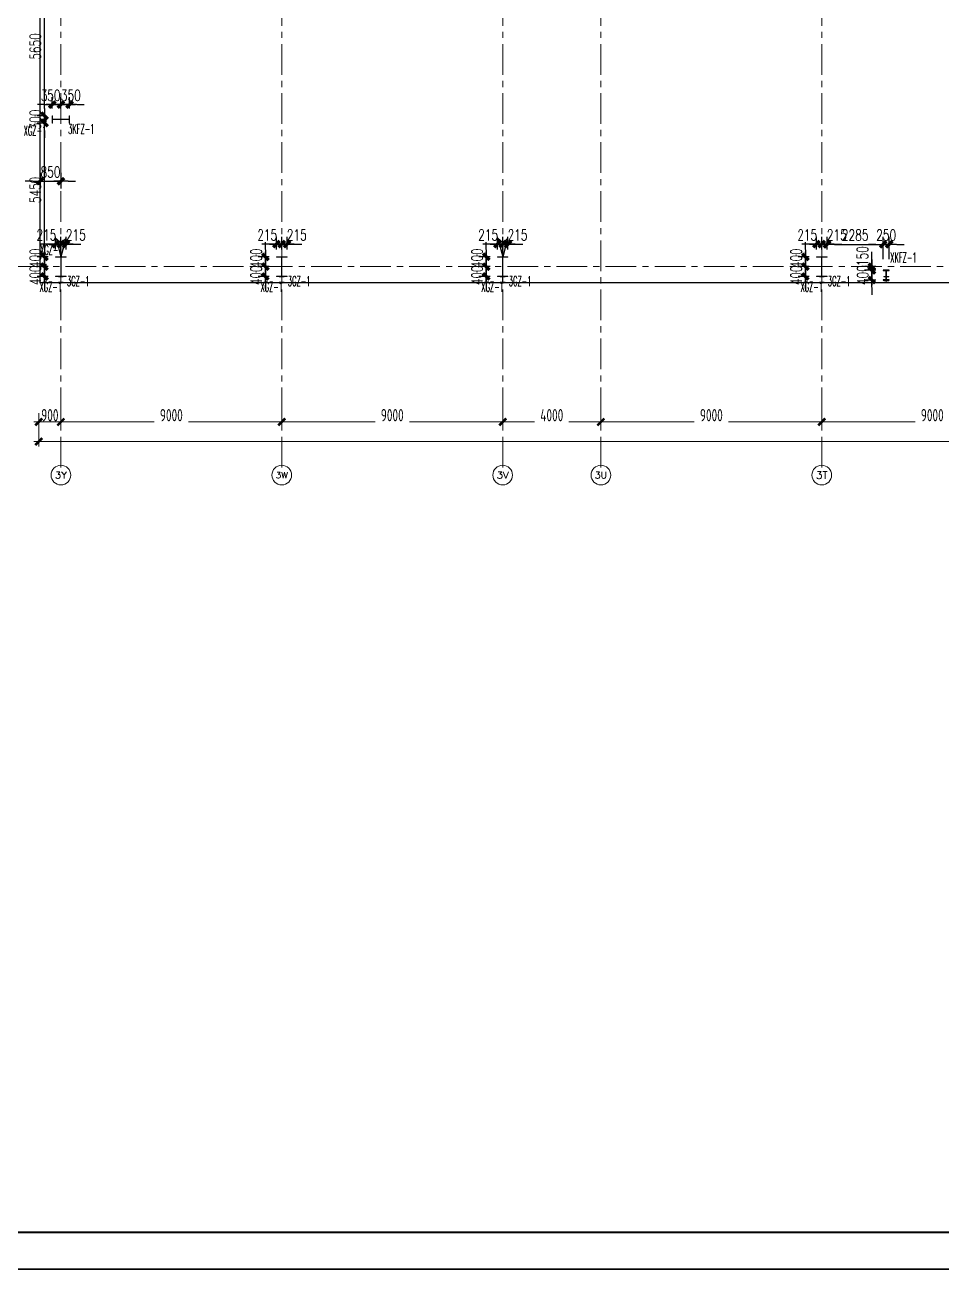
# Model space of a CAD drawing. Extents: x -1201378 to 2367219, y -619313 to 244905.
# Drawn here: x 30776 to 68143, y -296140 to -245397 of the extents above; entities that cross this region are included whole.
import ezdxf
from ezdxf.enums import TextEntityAlignment as Align

# ---------------------------------------------------------------- set-up
doc = ezdxf.new("R2010")
doc.units = 0
doc.header["$LTSCALE"] = 1000
doc.linetypes.add('CENTER', pattern=[2, 1.25, -0.25, 0.25, -0.25])
doc.linetypes.add('HIDDEN', pattern=[0.375, 0.25, -0.125])
doc.layers.get('0').update_dxf_attribs({"linetype": 'CONTINUOUS'})
doc.layers.get('Defpoints').update_dxf_attribs({"linetype": 'CONTINUOUS'})
for name, color, linetype in [('0-cxFrame', 155, 'CONTINUOUS'), ('A-AXIS-DP', 126, 'CONTINUOUS'), ('A-WINDOW', 140, 'CONTINUOUS'), ('S-CJGC', 5, 'CONTINUOUS'), ('S-DIMZ', 115, 'CONTINUOUS'), ('S-SGJ', 21, 'CONTINUOUS'), ('S-SHAPE2', 165, 'HIDDEN')]:
    doc.layers.add(name, color=color, linetype=linetype)
for name, color, linetype, lineweight in [('0-cxText', 131, 'CONTINUOUS', 25), ('S-axis', 111, 'CONTINUOUS', 0), ('S-col', 2, 'CONTINUOUS', 0), ('S-dote', 5, 'CENTER', 0)]:
    doc.layers.add(name, color=color, linetype=linetype, lineweight=lineweight)
doc.styles.add('_TCH_AXIS', font='COMPLEX', dxfattribs={"bigfont": 'GBCBIG'})
doc.styles.add('cx_tuming', font='simhei.ttf')
doc.styles.add('cx_tuqian1', font='')
doc.styles.add('SS1', font='tj-romans1.shx', dxfattribs={"width": 0.7, "bigfont": 'tj-hztxt1.shx'})
doc.styles.add('TSSD_Dimension', font='tssdeng.shx', dxfattribs={"width": 0.7, "bigfont": 'hztxt.shx'})
doc.styles.add('黑体', font='simhei.ttf', dxfattribs={"width": 0.8})
doc.styles.get('cx_tuqian1').set_extended_font_data('SimSun')
doc.dimstyles.new('S-150-ARCHI', dxfattribs={"dimscale": 150, "dimtxt": 3, "dimasz": 2, "dimexe": 2, "dimexo": 2, "dimgap": 1, "dimtad": 1, "dimdec": 0, "dimzin": 0, "dimdsep": 46, "dimtxsty": 'SS1', "dimblk1": 'TT', "dimblk2": 'TT', "dimsah": 1, "dimcen": 1, "dimclrd": 256, "dimclre": 256, "dimclrt": 256, "dimadec": 0, "dimazin": 0, "dimtfac": 1, "dimtdec": 0, "dimtix": 1, "dimtmove": 2, "dimatfit": 0, "dimldrblk": 'TT', "dimfxl": 2, "dimtolj": 1, "dimtzin": 0, "dimarcsym": 0})
doc.dimstyles.new('TSSD_200_200', dxfattribs={"dimtxt": 500, "dimasz": 200, "dimexe": 200, "dimexo": 500, "dimgap": 200, "dimtad": 1, "dimdec": 0, "dimzin": 0, "dimdsep": 46, "dimtxsty": 'TSSD_Dimension', "dimblk": 'ARCHTICK', "dimcen": 0, "dimdle": 200, "dimclrt": 7, "dimadec": 0, "dimazin": 0, "dimtfac": 1, "dimtdec": 0, "dimtix": 1, "dimtmove": 2, "dimatfit": 3, "dimfxl": 1, "dimtolj": 1, "dimtzin": 0, "dimarcsym": 0})

# ---------------------------------------------------------------- blocks, each defined once
blk = doc.blocks.new('w42343243')
at = {"layer": 'S-col'}
blk.add_lwpolyline([(-165069, 621020), (-164639, 621020), (-164639, 621002), (-164848, 621002), (-164848, 620238), (-164639, 620238), (-164639, 620220), (-165069, 620220), (-165069, 620238), (-164860, 620238), (-164860, 621002), (-165069, 621002)], close=True, dxfattribs=at)
blk = doc.blocks.new('42343')
at = {"layer": 'A-WINDOW'}
for p in [(-148000, -71700), (-139000, -71700), (-130000, -71700), (-117000, -71700)]:
    blk.add_blockref('w42343243', p, dxfattribs=at)
blk = doc.blocks.new('_ArchTick')
at = {"color": 0, "linetype": 'ByBlock', "const_width": 0.5}
blk.add_lwpolyline([(-0.71, -0.71), (0.71, 0.71)], dxfattribs=at)
blk = doc.blocks.new('*D486')
at = {"layer": 'Defpoints', "color": 0, "transparency": 16777216}
for p in [(-268658, -360718), (-267758, -360718), (-267758, -361576)]:
    blk.add_point(p, dxfattribs=at)
at = {"layer": 'S-axis', "color": 0, "lineweight": -2, "transparency": 16777216}
for p, q in [((-268658, -361218), (-268658, -361776)), ((-267758, -361218), (-267758, -361776)), ((-268858, -361576), (-267558, -361576))]:
    blk.add_line(p, q, dxfattribs=at)
at = {"layer": 'S-axis', "color": 0, "lineweight": -2, "transparency": 16777216, "xscale": 200, "yscale": 200, "zscale": 200, "rotation": 180}
blk.add_blockref('_ArchTick', (-268658, -361576), dxfattribs=at)
at = {"layer": 'S-axis', "color": 0, "lineweight": -2, "transparency": 16777216, "xscale": 200, "yscale": 200, "zscale": 200}
blk.add_blockref('_ArchTick', (-267758, -361576), dxfattribs=at)
at = {"layer": 'S-axis', "color": 7, "transparency": 16777216, "insert": (-268208, -361301), "char_height": 500, "attachment_point": 5, "style": 'TSSD_Dimension'}
blk.add_mtext('\\A1;900', dxfattribs=at)
blk = doc.blocks.new('*D487')
at = {"layer": 'Defpoints', "color": 0, "transparency": 16777216}
for p in [(-267758, -360718), (-258758, -360718), (-258758, -361576)]:
    blk.add_point(p, dxfattribs=at)
at = {"layer": 'S-axis', "color": 0, "lineweight": -2, "transparency": 16777216}
for p, q in [((-267758, -361218), (-267758, -361776)), ((-258758, -361218), (-258758, -361776)), ((-267958, -361576), (-263957, -361576)), ((-258558, -361576), (-262560, -361576))]:
    blk.add_line(p, q, dxfattribs=at)
at = {"layer": 'S-axis', "color": 0, "lineweight": -2, "transparency": 16777216, "xscale": 200, "yscale": 200, "zscale": 200, "rotation": 180}
blk.add_blockref('_ArchTick', (-267758, -361576), dxfattribs=at)
at = {"layer": 'S-axis', "color": 0, "lineweight": -2, "transparency": 16777216, "xscale": 200, "yscale": 200, "zscale": 200}
blk.add_blockref('_ArchTick', (-258758, -361576), dxfattribs=at)
at = {"layer": 'S-axis', "color": 7, "transparency": 16777216, "insert": (-263258, -361301), "char_height": 500, "attachment_point": 5, "style": 'TSSD_Dimension'}
blk.add_mtext('\\A1;9000', dxfattribs=at)
blk = doc.blocks.new('*D488')
at = {"layer": 'Defpoints', "color": 0, "transparency": 16777216}
for p in [(-258758, -360718), (-249758, -360718), (-249758, -361576)]:
    blk.add_point(p, dxfattribs=at)
at = {"layer": 'S-axis', "color": 0, "lineweight": -2, "transparency": 16777216}
for p, q in [((-258758, -361218), (-258758, -361776)), ((-249758, -361218), (-249758, -361776)), ((-258958, -361576), (-254957, -361576)), ((-249558, -361576), (-253560, -361576))]:
    blk.add_line(p, q, dxfattribs=at)
at = {"layer": 'S-axis', "color": 0, "lineweight": -2, "transparency": 16777216, "xscale": 200, "yscale": 200, "zscale": 200, "rotation": 180}
blk.add_blockref('_ArchTick', (-258758, -361576), dxfattribs=at)
at = {"layer": 'S-axis', "color": 0, "lineweight": -2, "transparency": 16777216, "xscale": 200, "yscale": 200, "zscale": 200}
blk.add_blockref('_ArchTick', (-249758, -361576), dxfattribs=at)
at = {"layer": 'S-axis', "color": 7, "transparency": 16777216, "insert": (-254258, -361301), "char_height": 500, "attachment_point": 5, "style": 'TSSD_Dimension'}
blk.add_mtext('\\A1;9000', dxfattribs=at)
blk = doc.blocks.new('*D489')
at = {"layer": 'Defpoints', "color": 0, "transparency": 16777216}
for p in [(-249758, -360718), (-245758, -360718), (-245758, -361576)]:
    blk.add_point(p, dxfattribs=at)
at = {"layer": 'S-axis', "color": 0, "lineweight": -2, "transparency": 16777216}
for p, q in [((-249758, -361218), (-249758, -361776)), ((-245758, -361218), (-245758, -361776)), ((-249958, -361576), (-248457, -361576)), ((-245558, -361576), (-247060, -361576))]:
    blk.add_line(p, q, dxfattribs=at)
at = {"layer": 'S-axis', "color": 0, "lineweight": -2, "transparency": 16777216, "xscale": 200, "yscale": 200, "zscale": 200, "rotation": 180}
blk.add_blockref('_ArchTick', (-249758, -361576), dxfattribs=at)
at = {"layer": 'S-axis', "color": 0, "lineweight": -2, "transparency": 16777216, "xscale": 200, "yscale": 200, "zscale": 200}
blk.add_blockref('_ArchTick', (-245758, -361576), dxfattribs=at)
at = {"layer": 'S-axis', "color": 7, "transparency": 16777216, "insert": (-247758, -361301), "char_height": 500, "attachment_point": 5, "style": 'TSSD_Dimension'}
blk.add_mtext('\\A1;4000', dxfattribs=at)
blk = doc.blocks.new('*D490')
at = {"layer": 'Defpoints', "color": 0, "transparency": 16777216}
for p in [(-245758, -360718), (-236758, -360718), (-236758, -361576)]:
    blk.add_point(p, dxfattribs=at)
at = {"layer": 'S-axis', "color": 0, "lineweight": -2, "transparency": 16777216}
for p, q in [((-245758, -361218), (-245758, -361776)), ((-236758, -361218), (-236758, -361776)), ((-245958, -361576), (-241957, -361576)), ((-236558, -361576), (-240560, -361576))]:
    blk.add_line(p, q, dxfattribs=at)
at = {"layer": 'S-axis', "color": 0, "lineweight": -2, "transparency": 16777216, "xscale": 200, "yscale": 200, "zscale": 200, "rotation": 180}
blk.add_blockref('_ArchTick', (-245758, -361576), dxfattribs=at)
at = {"layer": 'S-axis', "color": 0, "lineweight": -2, "transparency": 16777216, "xscale": 200, "yscale": 200, "zscale": 200}
blk.add_blockref('_ArchTick', (-236758, -361576), dxfattribs=at)
at = {"layer": 'S-axis', "color": 7, "transparency": 16777216, "insert": (-241258, -361301), "char_height": 500, "attachment_point": 5, "style": 'TSSD_Dimension'}
blk.add_mtext('\\A1;9000', dxfattribs=at)
blk = doc.blocks.new('*D491')
at = {"layer": 'Defpoints', "color": 0, "transparency": 16777216}
for p in [(-236758, -360718), (-227758, -360718), (-227758, -361576)]:
    blk.add_point(p, dxfattribs=at)
at = {"layer": 'S-axis', "color": 0, "lineweight": -2, "transparency": 16777216}
for p, q in [((-236758, -361218), (-236758, -361776)), ((-227758, -361218), (-227758, -361776)), ((-236958, -361576), (-232957, -361576)), ((-227558, -361576), (-231560, -361576))]:
    blk.add_line(p, q, dxfattribs=at)
at = {"layer": 'S-axis', "color": 0, "lineweight": -2, "transparency": 16777216, "xscale": 200, "yscale": 200, "zscale": 200, "rotation": 180}
blk.add_blockref('_ArchTick', (-236758, -361576), dxfattribs=at)
at = {"layer": 'S-axis', "color": 0, "lineweight": -2, "transparency": 16777216, "xscale": 200, "yscale": 200, "zscale": 200}
blk.add_blockref('_ArchTick', (-227758, -361576), dxfattribs=at)
at = {"layer": 'S-axis', "color": 7, "transparency": 16777216, "insert": (-232258, -361301), "char_height": 500, "attachment_point": 5, "style": 'TSSD_Dimension'}
blk.add_mtext('\\A1;9000', dxfattribs=at)
blk = doc.blocks.new('*D458')
at = {"layer": 'Defpoints', "color": 0, "transparency": 16777216}
for p in [(-268658, -360818), (-82958, -360818), (-82958, -362376)]:
    blk.add_point(p, dxfattribs=at)
at = {"layer": 'S-axis', "color": 0, "lineweight": -2, "transparency": 16777216}
for p, q in [((-268658, -361318), (-268658, -362576)), ((-82958, -361318), (-82958, -362576)), ((-268858, -362376), (-176749, -362376)), ((-82758, -362376), (-174868, -362376))]:
    blk.add_line(p, q, dxfattribs=at)
at = {"layer": 'S-axis', "color": 0, "lineweight": -2, "transparency": 16777216, "xscale": 200, "yscale": 200, "zscale": 200, "rotation": 180}
blk.add_blockref('_ArchTick', (-268658, -362376), dxfattribs=at)
at = {"layer": 'S-axis', "color": 0, "lineweight": -2, "transparency": 16777216, "xscale": 200, "yscale": 200, "zscale": 200}
blk.add_blockref('_ArchTick', (-82958, -362376), dxfattribs=at)
at = {"layer": 'S-axis', "color": 7, "transparency": 16777216, "insert": (-175808, -362101), "char_height": 500, "attachment_point": 5, "style": 'TSSD_Dimension'}
blk.add_mtext('\\A1;185700', dxfattribs=at)
blk = doc.blocks.new('TK22.A0 L(Dragon)')
at = {"layer": '0-cxFrame', "color": 7, "const_width": 0.5}
blk.add_lwpolyline([(0, 0), (-1486, 0), (-1486, 841), (0, 841)], close=True, dxfattribs=at)
at = {"layer": '0-cxFrame', "const_width": 0.5}
blk.add_lwpolyline([(-80, 10), (-1466, 10), (-1466, 831), (-80, 831)], close=True, dxfattribs=at)
at = {"style": '黑体', "flags": 4}
blk.add_attdef('图幅', text='', height=3.3, dxfattribs=at).set_placement((-40, 3), align=Align.RIGHT)
at = {"layer": '0-cxText', "flags": 4}
for tag, height, style, p in [('建设单位', 3.5, 'cx_tuming', (-45, 240)), ('项目名称', 3.5, 'cx_tuming', (-45, 210)), ('子项名称', 3.5, 'cx_tuming', (-45, 180)), ('工程编号', 3.3, 'cx_tuqian1', (-35, 165)), ('图名1', 3.5, 'cx_tuming', (-45, 87)), ('图名2', 3.5, 'cx_tuming', (-45, 79)), ('图名3', 3.5, 'cx_tuming', (-45, 71)), ('出图日期', 3.3, 'cx_tuqian1', (-39, 60)), ('专业', 3.3, 'cx_tuqian1', (-55, 52)), ('图号', 3.3, 'cx_tuqian1', (-55, 44)), ('版次', 3.3, 'cx_tuqian1', (-20, 44))]:
    blk.add_attdef(tag, text='', height=height, dxfattribs=dict(at, style=style)).set_placement(p, align=Align.MIDDLE)
at = {"layer": 'Defpoints', "color": 6, "flags": 4}
for tag, height, style, p in [('tufu', 3.3, '黑体', (-12, 12)), ('dwfname', 4, 'cx_tuqian1', (-80, 3))]:
    blk.add_attdef(tag, text='', height=height, dxfattribs=dict(at, style=style)).set_placement(p, align=Align.RIGHT)
blk = doc.blocks.new('nt66')
at = {"layer": 'S-col'}
blk.add_lwpolyline([(-195790, 766820), (-195490, 766820), (-195490, 766808), (-195636, 766808), (-195636, 766132), (-195490, 766132), (-195490, 766120), (-195790, 766120), (-195790, 766132), (-195644, 766132), (-195644, 766808), (-195790, 766808)], close=True, dxfattribs=at)
blk = doc.blocks.new('TT')
blk.add_line((-0.97, 0), (0.97, 0))
at = {"const_width": 0.45}
blk.add_lwpolyline([(-0.44, -0.44), (0.44, 0.44)], dxfattribs=at)
blk = doc.blocks.new('*D3836')
at = {"layer": 'Defpoints', "color": 0, "transparency": 16777216}
for p in [(32242, -254330), (32242, -254848), (32457, -254848)]:
    blk.add_point(p, dxfattribs=at)
at = {"layer": 'S-DIMZ', "lineweight": -2, "transparency": 16777216}
for p, q in [((32242, -254548), (32242, -254030)), ((32457, -254548), (32457, -254030)), ((31942, -254330), (31642, -254330)), ((32457, -254330), (32242, -254330)), ((32757, -254330), (33057, -254330))]:
    blk.add_line(p, q, dxfattribs=at)
at = {"layer": 'S-DIMZ', "lineweight": -2, "transparency": 16777216, "xscale": 300, "yscale": 300, "zscale": 300}
blk.add_blockref('TT', (32242, -254330), dxfattribs=at)
at = {"layer": 'S-DIMZ', "lineweight": -2, "transparency": 16777216, "xscale": 300, "yscale": 300, "zscale": 300, "rotation": 180}
blk.add_blockref('TT', (32457, -254330), dxfattribs=at)
at = {"layer": 'S-DIMZ', "transparency": 16777216, "insert": (32850, -253955), "char_height": 450, "attachment_point": 5, "style": 'SS1'}
blk.add_mtext('\\A1;215', dxfattribs=at)
blk = doc.blocks.new('*D3837')
at = {"layer": 'Defpoints', "color": 0, "transparency": 16777216}
for p in [(32027, -254330), (32027, -254848), (32242, -254848)]:
    blk.add_point(p, dxfattribs=at)
at = {"layer": 'S-DIMZ', "lineweight": -2, "transparency": 16777216}
for p, q in [((32027, -254548), (32027, -254030)), ((32242, -254548), (32242, -254030)), ((31727, -254330), (31427, -254330)), ((32242, -254330), (32027, -254330)), ((32542, -254330), (32842, -254330))]:
    blk.add_line(p, q, dxfattribs=at)
at = {"layer": 'S-DIMZ', "lineweight": -2, "transparency": 16777216, "xscale": 300, "yscale": 300, "zscale": 300}
blk.add_blockref('TT', (32027, -254330), dxfattribs=at)
at = {"layer": 'S-DIMZ', "lineweight": -2, "transparency": 16777216, "xscale": 300, "yscale": 300, "zscale": 300, "rotation": 180}
blk.add_blockref('TT', (32242, -254330), dxfattribs=at)
at = {"layer": 'S-DIMZ', "transparency": 16777216, "insert": (31651, -253955), "char_height": 450, "attachment_point": 5, "style": 'SS1'}
blk.add_mtext('\\A1;215', dxfattribs=at)
blk = doc.blocks.new('*D3838')
at = {"layer": 'Defpoints', "color": 0, "transparency": 16777216}
for p in [(32027, -254848), (31573, -255248), (32027, -255248)]:
    blk.add_point(p, dxfattribs=at)
at = {"layer": 'S-DIMZ', "lineweight": -2, "transparency": 16777216}
for p, q in [((31573, -254548), (31573, -254248)), ((31727, -254848), (31273, -254848)), ((31573, -254848), (31573, -255248)), ((31727, -255248), (31273, -255248)), ((31573, -255548), (31573, -255848))]:
    blk.add_line(p, q, dxfattribs=at)
at = {"layer": 'S-DIMZ', "lineweight": -2, "transparency": 16777216, "xscale": 300, "yscale": 300, "zscale": 300}
for p, rotation in [((31573, -254848), 270), ((31573, -255248), 90)]:
    blk.add_blockref('TT', p, dxfattribs=dict(at, rotation=rotation))
at = {"layer": 'S-DIMZ', "transparency": 16777216, "insert": (31198, -254908), "char_height": 450, "attachment_point": 5, "rotation": 90, "style": 'SS1'}
blk.add_mtext('\\A1;400', dxfattribs=at)
blk = doc.blocks.new('*D3839')
at = {"layer": 'Defpoints', "color": 0, "transparency": 16777216}
for p in [(31573, -255648), (32027, -255248), (32027, -255648)]:
    blk.add_point(p, dxfattribs=at)
at = {"layer": 'S-DIMZ', "lineweight": -2, "transparency": 16777216}
for p, q in [((31573, -254948), (31573, -254648)), ((31727, -255248), (31273, -255248)), ((31727, -255648), (31273, -255648)), ((31573, -255248), (31573, -255648)), ((31573, -255948), (31573, -256248))]:
    blk.add_line(p, q, dxfattribs=at)
at = {"layer": 'S-DIMZ', "lineweight": -2, "transparency": 16777216, "xscale": 300, "yscale": 300, "zscale": 300}
for p, rotation in [((31573, -255248), 270), ((31573, -255648), 90)]:
    blk.add_blockref('TT', p, dxfattribs=dict(at, rotation=rotation))
at = {"layer": 'S-DIMZ', "transparency": 16777216, "insert": (31198, -255602), "char_height": 450, "attachment_point": 5, "rotation": 90, "style": 'SS1'}
blk.add_mtext('\\A1;400', dxfattribs=at)
blk = doc.blocks.new('*D3840')
at = {"layer": 'Defpoints', "color": 0, "transparency": 16777216}
for p in [(41242, -254330), (41242, -254848), (41457, -254848)]:
    blk.add_point(p, dxfattribs=at)
at = {"layer": 'S-DIMZ', "lineweight": -2, "transparency": 16777216}
for p, q in [((41242, -254548), (41242, -254030)), ((41457, -254548), (41457, -254030)), ((40942, -254330), (40642, -254330)), ((41457, -254330), (41242, -254330)), ((41757, -254330), (42057, -254330))]:
    blk.add_line(p, q, dxfattribs=at)
at = {"layer": 'S-DIMZ', "lineweight": -2, "transparency": 16777216, "xscale": 300, "yscale": 300, "zscale": 300}
blk.add_blockref('TT', (41242, -254330), dxfattribs=at)
at = {"layer": 'S-DIMZ', "lineweight": -2, "transparency": 16777216, "xscale": 300, "yscale": 300, "zscale": 300, "rotation": 180}
blk.add_blockref('TT', (41457, -254330), dxfattribs=at)
at = {"layer": 'S-DIMZ', "transparency": 16777216, "insert": (41850, -253955), "char_height": 450, "attachment_point": 5, "style": 'SS1'}
blk.add_mtext('\\A1;215', dxfattribs=at)
blk = doc.blocks.new('*D3841')
at = {"layer": 'Defpoints', "color": 0, "transparency": 16777216}
for p in [(41027, -254330), (41027, -254848), (41242, -254848)]:
    blk.add_point(p, dxfattribs=at)
at = {"layer": 'S-DIMZ', "lineweight": -2, "transparency": 16777216}
for p, q in [((41027, -254548), (41027, -254030)), ((41242, -254548), (41242, -254030)), ((40727, -254330), (40427, -254330)), ((41242, -254330), (41027, -254330)), ((41542, -254330), (41842, -254330))]:
    blk.add_line(p, q, dxfattribs=at)
at = {"layer": 'S-DIMZ', "lineweight": -2, "transparency": 16777216, "xscale": 300, "yscale": 300, "zscale": 300}
blk.add_blockref('TT', (41027, -254330), dxfattribs=at)
at = {"layer": 'S-DIMZ', "lineweight": -2, "transparency": 16777216, "xscale": 300, "yscale": 300, "zscale": 300, "rotation": 180}
blk.add_blockref('TT', (41242, -254330), dxfattribs=at)
at = {"layer": 'S-DIMZ', "transparency": 16777216, "insert": (40651, -253955), "char_height": 450, "attachment_point": 5, "style": 'SS1'}
blk.add_mtext('\\A1;215', dxfattribs=at)
blk = doc.blocks.new('*D3842')
at = {"layer": 'Defpoints', "color": 0, "transparency": 16777216}
for p in [(41027, -254848), (40573, -255248), (41027, -255248)]:
    blk.add_point(p, dxfattribs=at)
at = {"layer": 'S-DIMZ', "lineweight": -2, "transparency": 16777216}
for p, q in [((40573, -254548), (40573, -254248)), ((40727, -254848), (40273, -254848)), ((40573, -254848), (40573, -255248)), ((40727, -255248), (40273, -255248)), ((40573, -255548), (40573, -255848))]:
    blk.add_line(p, q, dxfattribs=at)
at = {"layer": 'S-DIMZ', "lineweight": -2, "transparency": 16777216, "xscale": 300, "yscale": 300, "zscale": 300}
for p, rotation in [((40573, -254848), 270), ((40573, -255248), 90)]:
    blk.add_blockref('TT', p, dxfattribs=dict(at, rotation=rotation))
at = {"layer": 'S-DIMZ', "transparency": 16777216, "insert": (40198, -254908), "char_height": 450, "attachment_point": 5, "rotation": 90, "style": 'SS1'}
blk.add_mtext('\\A1;400', dxfattribs=at)
blk = doc.blocks.new('*D3843')
at = {"layer": 'Defpoints', "color": 0, "transparency": 16777216}
for p in [(40573, -255648), (41027, -255248), (41027, -255648)]:
    blk.add_point(p, dxfattribs=at)
at = {"layer": 'S-DIMZ', "lineweight": -2, "transparency": 16777216}
for p, q in [((40573, -254948), (40573, -254648)), ((40727, -255248), (40273, -255248)), ((40727, -255648), (40273, -255648)), ((40573, -255248), (40573, -255648)), ((40573, -255948), (40573, -256248))]:
    blk.add_line(p, q, dxfattribs=at)
at = {"layer": 'S-DIMZ', "lineweight": -2, "transparency": 16777216, "xscale": 300, "yscale": 300, "zscale": 300}
for p, rotation in [((40573, -255248), 270), ((40573, -255648), 90)]:
    blk.add_blockref('TT', p, dxfattribs=dict(at, rotation=rotation))
at = {"layer": 'S-DIMZ', "transparency": 16777216, "insert": (40198, -255602), "char_height": 450, "attachment_point": 5, "rotation": 90, "style": 'SS1'}
blk.add_mtext('\\A1;400', dxfattribs=at)
blk = doc.blocks.new('*D3844')
at = {"layer": 'Defpoints', "color": 0, "transparency": 16777216}
for p in [(50242, -254330), (50242, -254848), (50457, -254848)]:
    blk.add_point(p, dxfattribs=at)
at = {"layer": 'S-DIMZ', "lineweight": -2, "transparency": 16777216}
for p, q in [((50242, -254548), (50242, -254030)), ((50457, -254548), (50457, -254030)), ((49942, -254330), (49642, -254330)), ((50457, -254330), (50242, -254330)), ((50757, -254330), (51057, -254330))]:
    blk.add_line(p, q, dxfattribs=at)
at = {"layer": 'S-DIMZ', "lineweight": -2, "transparency": 16777216, "xscale": 300, "yscale": 300, "zscale": 300}
blk.add_blockref('TT', (50242, -254330), dxfattribs=at)
at = {"layer": 'S-DIMZ', "lineweight": -2, "transparency": 16777216, "xscale": 300, "yscale": 300, "zscale": 300, "rotation": 180}
blk.add_blockref('TT', (50457, -254330), dxfattribs=at)
at = {"layer": 'S-DIMZ', "transparency": 16777216, "insert": (50850, -253955), "char_height": 450, "attachment_point": 5, "style": 'SS1'}
blk.add_mtext('\\A1;215', dxfattribs=at)
blk = doc.blocks.new('*D3845')
at = {"layer": 'Defpoints', "color": 0, "transparency": 16777216}
for p in [(50027, -254330), (50027, -254848), (50242, -254848)]:
    blk.add_point(p, dxfattribs=at)
at = {"layer": 'S-DIMZ', "lineweight": -2, "transparency": 16777216}
for p, q in [((50027, -254548), (50027, -254030)), ((50242, -254548), (50242, -254030)), ((49727, -254330), (49427, -254330)), ((50242, -254330), (50027, -254330)), ((50542, -254330), (50842, -254330))]:
    blk.add_line(p, q, dxfattribs=at)
at = {"layer": 'S-DIMZ', "lineweight": -2, "transparency": 16777216, "xscale": 300, "yscale": 300, "zscale": 300}
blk.add_blockref('TT', (50027, -254330), dxfattribs=at)
at = {"layer": 'S-DIMZ', "lineweight": -2, "transparency": 16777216, "xscale": 300, "yscale": 300, "zscale": 300, "rotation": 180}
blk.add_blockref('TT', (50242, -254330), dxfattribs=at)
at = {"layer": 'S-DIMZ', "transparency": 16777216, "insert": (49651, -253955), "char_height": 450, "attachment_point": 5, "style": 'SS1'}
blk.add_mtext('\\A1;215', dxfattribs=at)
blk = doc.blocks.new('*D3846')
at = {"layer": 'Defpoints', "color": 0, "transparency": 16777216}
for p in [(50027, -254848), (49573, -255248), (50027, -255248)]:
    blk.add_point(p, dxfattribs=at)
at = {"layer": 'S-DIMZ', "lineweight": -2, "transparency": 16777216}
for p, q in [((49573, -254548), (49573, -254248)), ((49727, -254848), (49273, -254848)), ((49573, -254848), (49573, -255248)), ((49727, -255248), (49273, -255248)), ((49573, -255548), (49573, -255848))]:
    blk.add_line(p, q, dxfattribs=at)
at = {"layer": 'S-DIMZ', "lineweight": -2, "transparency": 16777216, "xscale": 300, "yscale": 300, "zscale": 300}
for p, rotation in [((49573, -254848), 270), ((49573, -255248), 90)]:
    blk.add_blockref('TT', p, dxfattribs=dict(at, rotation=rotation))
at = {"layer": 'S-DIMZ', "transparency": 16777216, "insert": (49198, -254908), "char_height": 450, "attachment_point": 5, "rotation": 90, "style": 'SS1'}
blk.add_mtext('\\A1;400', dxfattribs=at)
blk = doc.blocks.new('*D3847')
at = {"layer": 'Defpoints', "color": 0, "transparency": 16777216}
for p in [(49573, -255648), (50027, -255248), (50027, -255648)]:
    blk.add_point(p, dxfattribs=at)
at = {"layer": 'S-DIMZ', "lineweight": -2, "transparency": 16777216}
for p, q in [((49573, -254948), (49573, -254648)), ((49727, -255248), (49273, -255248)), ((49727, -255648), (49273, -255648)), ((49573, -255248), (49573, -255648)), ((49573, -255948), (49573, -256248))]:
    blk.add_line(p, q, dxfattribs=at)
at = {"layer": 'S-DIMZ', "lineweight": -2, "transparency": 16777216, "xscale": 300, "yscale": 300, "zscale": 300}
for p, rotation in [((49573, -255248), 270), ((49573, -255648), 90)]:
    blk.add_blockref('TT', p, dxfattribs=dict(at, rotation=rotation))
at = {"layer": 'S-DIMZ', "transparency": 16777216, "insert": (49198, -255602), "char_height": 450, "attachment_point": 5, "rotation": 90, "style": 'SS1'}
blk.add_mtext('\\A1;400', dxfattribs=at)
blk = doc.blocks.new('*D3848')
at = {"layer": 'Defpoints', "color": 0, "transparency": 16777216}
for p in [(63242, -254330), (63242, -254848), (63457, -254848)]:
    blk.add_point(p, dxfattribs=at)
at = {"layer": 'S-DIMZ', "lineweight": -2, "transparency": 16777216}
for p, q in [((63242, -254548), (63242, -254030)), ((63457, -254548), (63457, -254030)), ((62942, -254330), (62642, -254330)), ((63457, -254330), (63242, -254330)), ((63757, -254330), (64057, -254330))]:
    blk.add_line(p, q, dxfattribs=at)
at = {"layer": 'S-DIMZ', "lineweight": -2, "transparency": 16777216, "xscale": 300, "yscale": 300, "zscale": 300}
blk.add_blockref('TT', (63242, -254330), dxfattribs=at)
at = {"layer": 'S-DIMZ', "lineweight": -2, "transparency": 16777216, "xscale": 300, "yscale": 300, "zscale": 300, "rotation": 180}
blk.add_blockref('TT', (63457, -254330), dxfattribs=at)
at = {"layer": 'S-DIMZ', "transparency": 16777216, "insert": (63850, -253955), "char_height": 450, "attachment_point": 5, "style": 'SS1'}
blk.add_mtext('\\A1;215', dxfattribs=at)
blk = doc.blocks.new('*D3849')
at = {"layer": 'Defpoints', "color": 0, "transparency": 16777216}
for p in [(63027, -254330), (63027, -254848), (63242, -254848)]:
    blk.add_point(p, dxfattribs=at)
at = {"layer": 'S-DIMZ', "lineweight": -2, "transparency": 16777216}
for p, q in [((63027, -254548), (63027, -254030)), ((63242, -254548), (63242, -254030)), ((62727, -254330), (62427, -254330)), ((63242, -254330), (63027, -254330)), ((63542, -254330), (63842, -254330))]:
    blk.add_line(p, q, dxfattribs=at)
at = {"layer": 'S-DIMZ', "lineweight": -2, "transparency": 16777216, "xscale": 300, "yscale": 300, "zscale": 300}
blk.add_blockref('TT', (63027, -254330), dxfattribs=at)
at = {"layer": 'S-DIMZ', "lineweight": -2, "transparency": 16777216, "xscale": 300, "yscale": 300, "zscale": 300, "rotation": 180}
blk.add_blockref('TT', (63242, -254330), dxfattribs=at)
at = {"layer": 'S-DIMZ', "transparency": 16777216, "insert": (62651, -253955), "char_height": 450, "attachment_point": 5, "style": 'SS1'}
blk.add_mtext('\\A1;215', dxfattribs=at)
blk = doc.blocks.new('*D3850')
at = {"layer": 'Defpoints', "color": 0, "transparency": 16777216}
for p in [(63027, -254848), (62573, -255248), (63027, -255248)]:
    blk.add_point(p, dxfattribs=at)
at = {"layer": 'S-DIMZ', "lineweight": -2, "transparency": 16777216}
for p, q in [((62573, -254548), (62573, -254248)), ((62727, -254848), (62273, -254848)), ((62573, -254848), (62573, -255248)), ((62727, -255248), (62273, -255248)), ((62573, -255548), (62573, -255848))]:
    blk.add_line(p, q, dxfattribs=at)
at = {"layer": 'S-DIMZ', "lineweight": -2, "transparency": 16777216, "xscale": 300, "yscale": 300, "zscale": 300}
for p, rotation in [((62573, -254848), 270), ((62573, -255248), 90)]:
    blk.add_blockref('TT', p, dxfattribs=dict(at, rotation=rotation))
at = {"layer": 'S-DIMZ', "transparency": 16777216, "insert": (62198, -254908), "char_height": 450, "attachment_point": 5, "rotation": 90, "style": 'SS1'}
blk.add_mtext('\\A1;400', dxfattribs=at)
blk = doc.blocks.new('*D3851')
at = {"layer": 'Defpoints', "color": 0, "transparency": 16777216}
for p in [(62573, -255648), (63027, -255248), (63027, -255648)]:
    blk.add_point(p, dxfattribs=at)
at = {"layer": 'S-DIMZ', "lineweight": -2, "transparency": 16777216}
for p, q in [((62573, -254948), (62573, -254648)), ((62727, -255248), (62273, -255248)), ((62727, -255648), (62273, -255648)), ((62573, -255248), (62573, -255648)), ((62573, -255948), (62573, -256248))]:
    blk.add_line(p, q, dxfattribs=at)
at = {"layer": 'S-DIMZ', "lineweight": -2, "transparency": 16777216, "xscale": 300, "yscale": 300, "zscale": 300}
for p, rotation in [((62573, -255248), 270), ((62573, -255648), 90)]:
    blk.add_blockref('TT', p, dxfattribs=dict(at, rotation=rotation))
at = {"layer": 'S-DIMZ', "transparency": 16777216, "insert": (62198, -255602), "char_height": 450, "attachment_point": 5, "rotation": 90, "style": 'SS1'}
blk.add_mtext('\\A1;400', dxfattribs=at)
blk = doc.blocks.new('*D4289')
at = {"layer": 'Defpoints', "color": 0, "transparency": 16777216}
for p in [(31892, -249098), (32242, -248645), (32242, -249098)]:
    blk.add_point(p, dxfattribs=at)
at = {"layer": 'S-DIMZ', "lineweight": -2, "transparency": 16777216}
for p, q in [((31892, -248798), (31892, -248345)), ((32242, -248798), (32242, -248345)), ((31592, -248645), (31292, -248645)), ((31892, -248645), (32242, -248645)), ((32542, -248645), (32842, -248645))]:
    blk.add_line(p, q, dxfattribs=at)
at = {"layer": 'S-DIMZ', "lineweight": -2, "transparency": 16777216, "xscale": 300, "yscale": 300, "zscale": 300}
blk.add_blockref('TT', (31892, -248645), dxfattribs=at)
at = {"layer": 'S-DIMZ', "lineweight": -2, "transparency": 16777216, "xscale": 300, "yscale": 300, "zscale": 300, "rotation": 180}
blk.add_blockref('TT', (32242, -248645), dxfattribs=at)
at = {"layer": 'S-DIMZ', "transparency": 16777216, "insert": (31825, -248270), "char_height": 450, "attachment_point": 5, "style": 'SS1'}
blk.add_mtext('\\A1;350', dxfattribs=at)
blk = doc.blocks.new('*D4290')
at = {"layer": 'Defpoints', "color": 0, "transparency": 16777216}
for p in [(32242, -249098), (32592, -248645), (32592, -249098)]:
    blk.add_point(p, dxfattribs=at)
at = {"layer": 'S-DIMZ', "lineweight": -2, "transparency": 16777216}
for p, q in [((32242, -248798), (32242, -248345)), ((32592, -248798), (32592, -248345)), ((31942, -248645), (31642, -248645)), ((32242, -248645), (32592, -248645)), ((32892, -248645), (33192, -248645))]:
    blk.add_line(p, q, dxfattribs=at)
at = {"layer": 'S-DIMZ', "lineweight": -2, "transparency": 16777216, "xscale": 300, "yscale": 300, "zscale": 300}
blk.add_blockref('TT', (32242, -248645), dxfattribs=at)
at = {"layer": 'S-DIMZ', "lineweight": -2, "transparency": 16777216, "xscale": 300, "yscale": 300, "zscale": 300, "rotation": 180}
blk.add_blockref('TT', (32592, -248645), dxfattribs=at)
at = {"layer": 'S-DIMZ', "transparency": 16777216, "insert": (32643, -248270), "char_height": 450, "attachment_point": 5, "style": 'SS1'}
blk.add_mtext('\\A1;350', dxfattribs=at)
blk = doc.blocks.new('*D4291')
at = {"layer": 'Defpoints', "color": 0, "transparency": 16777216}
for p in [(31573, -249398), (31892, -249398), (32027, -254848)]:
    blk.add_point(p, dxfattribs=at)
at = {"layer": 'S-DIMZ', "lineweight": -2, "transparency": 16777216}
for p, q in [((31592, -249398), (31273, -249398)), ((31573, -254548), (31573, -249698)), ((31727, -254848), (31273, -254848))]:
    blk.add_line(p, q, dxfattribs=at)
at = {"layer": 'S-DIMZ', "lineweight": -2, "transparency": 16777216, "xscale": 300, "yscale": 300, "zscale": 300}
for p, rotation in [((31573, -249398), 90), ((31573, -254848), 270)]:
    blk.add_blockref('TT', p, dxfattribs=dict(at, rotation=rotation))
at = {"layer": 'S-DIMZ', "transparency": 16777216, "insert": (31198, -252123), "char_height": 450, "attachment_point": 5, "rotation": 90, "style": 'SS1'}
blk.add_mtext('\\A1;5450', dxfattribs=at)
blk = doc.blocks.new('*D4292')
at = {"layer": 'Defpoints', "color": 0, "transparency": 16777216}
for p in [(31573, -249098), (31892, -249098), (31892, -249398)]:
    blk.add_point(p, dxfattribs=at)
at = {"layer": 'S-DIMZ', "lineweight": -2, "transparency": 16777216}
for p, q in [((31573, -248798), (31573, -248498)), ((31592, -249098), (31273, -249098)), ((31573, -249398), (31573, -249098)), ((31592, -249398), (31273, -249398)), ((31573, -249698), (31573, -249998))]:
    blk.add_line(p, q, dxfattribs=at)
at = {"layer": 'S-DIMZ', "lineweight": -2, "transparency": 16777216, "xscale": 300, "yscale": 300, "zscale": 300}
for p, rotation in [((31573, -249098), 270), ((31573, -249398), 90)]:
    blk.add_blockref('TT', p, dxfattribs=dict(at, rotation=rotation))
at = {"layer": 'S-DIMZ', "transparency": 16777216, "insert": (31198, -249248), "char_height": 450, "attachment_point": 5, "rotation": 90, "style": 'SS1'}
blk.add_mtext('\\A1;300', dxfattribs=at)
blk = doc.blocks.new('*D4293')
at = {"layer": 'Defpoints', "color": 0, "transparency": 16777216}
for p in [(31573, -243448), (31892, -243448), (31892, -249098)]:
    blk.add_point(p, dxfattribs=at)
at = {"layer": 'S-DIMZ', "lineweight": -2, "transparency": 16777216}
for p, q in [((31592, -243448), (31273, -243448)), ((31573, -248798), (31573, -243748)), ((31592, -249098), (31273, -249098))]:
    blk.add_line(p, q, dxfattribs=at)
at = {"layer": 'S-DIMZ', "lineweight": -2, "transparency": 16777216, "xscale": 300, "yscale": 300, "zscale": 300}
for p, rotation in [((31573, -243448), 90), ((31573, -249098), 270)]:
    blk.add_blockref('TT', p, dxfattribs=dict(at, rotation=rotation))
at = {"layer": 'S-DIMZ', "transparency": 16777216, "insert": (31198, -246273), "char_height": 450, "attachment_point": 5, "rotation": 90, "style": 'SS1'}
blk.add_mtext('\\A1;5650', dxfattribs=at)
blk = doc.blocks.new('*D6489')
at = {"layer": 'Defpoints', "color": 0, "transparency": 16777216}
for p in [(31392, -251129), (32242, -251129), (32242, -251766)]:
    blk.add_point(p, dxfattribs=at)
at = {"layer": 'S-SGJ', "lineweight": -2, "transparency": 16777216}
for p, q in [((31392, -251429), (31392, -252066)), ((32242, -251429), (32242, -252066)), ((31092, -251766), (30792, -251766)), ((31392, -251766), (32242, -251766)), ((32542, -251766), (32842, -251766))]:
    blk.add_line(p, q, dxfattribs=at)
at = {"layer": 'S-SGJ', "lineweight": -2, "transparency": 16777216, "xscale": 300, "yscale": 300, "zscale": 300}
blk.add_blockref('TT', (31392, -251766), dxfattribs=at)
at = {"layer": 'S-SGJ', "lineweight": -2, "transparency": 16777216, "xscale": 300, "yscale": 300, "zscale": 300, "rotation": 180}
blk.add_blockref('TT', (32242, -251766), dxfattribs=at)
at = {"layer": 'S-SGJ', "transparency": 16777216, "insert": (31817, -251391), "char_height": 450, "attachment_point": 5, "style": 'SS1'}
blk.add_mtext('\\A1;850', dxfattribs=at)
blk = doc.blocks.new('S-CJGC')
at = {"layer": 'S-CJGC'}
for p, q in [((-131, -119), (0, 381)), ((131, -119), (0, 381)), ((0, 381), (0, 0)), ((0, 0), (-131, -119)), ((0, 0), (131, -119))]:
    blk.add_line(p, q, dxfattribs=at)
blk.add_solid([(131, -119), (0, 0), (0, 381)], dxfattribs=at)
blk = doc.blocks.new('*D6687')
at = {"layer": 'Defpoints', "color": 0, "transparency": 16777216}
for p in [(65742, -254339), (63457, -254848), (65742, -255248)]:
    blk.add_point(p, dxfattribs=at)
at = {"layer": 'S-DIMZ', "lineweight": -2, "transparency": 16777216}
for p, q in [((63457, -254548), (63457, -254039)), ((65742, -254948), (65742, -254039)), ((63757, -254339), (65442, -254339))]:
    blk.add_line(p, q, dxfattribs=at)
at = {"layer": 'S-DIMZ', "lineweight": -2, "transparency": 16777216, "xscale": 300, "yscale": 300, "zscale": 300, "rotation": 180}
blk.add_blockref('TT', (63457, -254339), dxfattribs=at)
at = {"layer": 'S-DIMZ', "lineweight": -2, "transparency": 16777216, "xscale": 300, "yscale": 300, "zscale": 300}
blk.add_blockref('TT', (65742, -254339), dxfattribs=at)
at = {"layer": 'S-DIMZ', "transparency": 16777216, "insert": (64599, -253964), "char_height": 450, "attachment_point": 5, "style": 'SS1'}
blk.add_mtext('\\A1;2285', dxfattribs=at)
blk = doc.blocks.new('*D6688')
at = {"layer": 'Defpoints', "color": 0, "transparency": 16777216}
for p in [(65992, -254339), (65742, -255248), (65992, -255248)]:
    blk.add_point(p, dxfattribs=at)
at = {"layer": 'S-DIMZ', "lineweight": -2, "transparency": 16777216}
for p, q in [((65742, -254948), (65742, -254039)), ((65992, -254948), (65992, -254039)), ((65442, -254339), (65142, -254339)), ((65742, -254339), (65992, -254339)), ((66292, -254339), (66592, -254339))]:
    blk.add_line(p, q, dxfattribs=at)
at = {"layer": 'S-DIMZ', "lineweight": -2, "transparency": 16777216, "xscale": 300, "yscale": 300, "zscale": 300}
blk.add_blockref('TT', (65742, -254339), dxfattribs=at)
at = {"layer": 'S-DIMZ', "lineweight": -2, "transparency": 16777216, "xscale": 300, "yscale": 300, "zscale": 300, "rotation": 180}
blk.add_blockref('TT', (65992, -254339), dxfattribs=at)
at = {"layer": 'S-DIMZ', "transparency": 16777216, "insert": (65867, -253964), "char_height": 450, "attachment_point": 5, "style": 'SS1'}
blk.add_mtext('\\A1;250', dxfattribs=at)
blk = doc.blocks.new('*D8868')
at = {"layer": 'Defpoints', "color": 0, "transparency": 16777216}
for p in [(65282, -255398), (65742, -255398), (65742, -255798)]:
    blk.add_point(p, dxfattribs=at)
at = {"layer": 'S-DIMZ', "lineweight": -2, "transparency": 16777216}
for p, q in [((65282, -255098), (65282, -254798)), ((65442, -255398), (64982, -255398)), ((65282, -255798), (65282, -255398)), ((65442, -255798), (64982, -255798)), ((65282, -256098), (65282, -256398))]:
    blk.add_line(p, q, dxfattribs=at)
at = {"layer": 'S-DIMZ', "lineweight": -2, "transparency": 16777216, "xscale": 300, "yscale": 300, "zscale": 300}
for p, rotation in [((65282, -255398), 270), ((65282, -255798), 90)]:
    blk.add_blockref('TT', p, dxfattribs=dict(at, rotation=rotation))
at = {"layer": 'S-DIMZ', "transparency": 16777216, "insert": (64907, -255598), "char_height": 450, "attachment_point": 5, "rotation": 90, "style": 'SS1'}
blk.add_mtext('\\A1;400', dxfattribs=at)
blk = doc.blocks.new('*D8869')
at = {"layer": 'Defpoints', "color": 0, "transparency": 16777216}
for p in [(65282, -255248), (65742, -255248), (65742, -255398)]:
    blk.add_point(p, dxfattribs=at)
at = {"layer": 'S-DIMZ', "lineweight": -2, "transparency": 16777216}
for p, q in [((65282, -254948), (65282, -254648)), ((65442, -255248), (64982, -255248)), ((65442, -255398), (64982, -255398)), ((65282, -255398), (65282, -255248)), ((65282, -255698), (65282, -255998))]:
    blk.add_line(p, q, dxfattribs=at)
at = {"layer": 'S-DIMZ', "lineweight": -2, "transparency": 16777216, "xscale": 300, "yscale": 300, "zscale": 300}
for p, rotation in [((65282, -255248), 270), ((65282, -255398), 90)]:
    blk.add_blockref('TT', p, dxfattribs=dict(at, rotation=rotation))
at = {"layer": 'S-DIMZ', "transparency": 16777216, "insert": (64900, -254824), "char_height": 450, "attachment_point": 5, "rotation": 90, "style": 'SS1'}
blk.add_mtext('\\A1;150', dxfattribs=at)
blk = doc.blocks.new('3#轴网')
at = {"layer": 'S-axis'}
for centre in [(-267758.5, -363744.2), (-258758.5, -363744.2), (-249758.5, -363744.2), (-245758.5, -363744.2), (-236758.5, -363744.2)]:
    blk.add_circle(centre, 400, dxfattribs=at)
at = {"layer": 'S-dote'}
for p, q in [((-267758.5, -363428.2), (-267758.5, -277213.2)), ((-258758.5, -363428.2), (-258758.5, -277944.2)), ((-249758.5, -363428.2), (-249758.5, -277944.2)), ((-245758.5, -363428.2), (-245758.5, -277948.2)), ((-236758.5, -363428.2), (-236758.5, -277948.2)), ((-78316.2, -355248.2), (-273210.6, -355248.2))]:
    blk.add_line(p, q, dxfattribs=at)
at = {"layer": 'S-axis', "style": '_TCH_AXIS'}
for s, height, p, p2 in [('3Y', 270.86, (-268003.5, -363879.7), (-267513.4, -363879.7)), ('3W', 255.29, (-259007.7, -363871.9), (-258509.3, -363871.9)), ('3V', 276.42, (-250002, -363882.4), (-249515, -363882.4)), ('3U', 265.5, (-246005, -363877), (-245511.9, -363877)), ('3T', 294.28, (-236996.7, -363891.4), (-236520.2, -363891.4))]:
    blk.add_text(s, height=height, dxfattribs=at).set_placement(p, p2, align=Align.FIT)
at = {"layer": 'S-axis'}
for base, p1, p2, picture, middle in [((-267758.5, -361576), (-268658.5, -360718), (-267758.5, -360718), '*D486', (-268208.5, -361301)), ((-258758.5, -361576), (-267758.5, -360718), (-258758.5, -360718), '*D487', (-263258.5, -361301)), ((-249758.5, -361576), (-258758.5, -360718), (-249758.5, -360718), '*D488', (-254258.5, -361301)), ((-245758.5, -361576), (-249758.5, -360718), (-245758.5, -360718), '*D489', (-247758.5, -361301)), ((-236758.5, -361576), (-245758.5, -360718), (-236758.5, -360718), '*D490', (-241258.5, -361301)), ((-227758.5, -361576), (-236758.5, -360718), (-227758.5, -360718), '*D491', (-232258.5, -361301)), ((-82958.5, -362376), (-268658.5, -360818), (-82958.5, -360818), '*D458', (-175808.5, -362101))]:
    dim = blk.add_linear_dim(base=base, p1=p1, p2=p2, angle=0, dimstyle='TSSD_200_200', dxfattribs=at)
    dim.commit()
    dim.dimension.update_dxf_attribs({"geometry": picture, "text_midpoint": middle, "dimtype": 161})

msp = doc.modelspace()

# ---------------------------------------------------------------- linework, layer by layer
at = {"layer": 'A-AXIS-DP', "color": 1, "ltscale": 10000}
msp.add_lwpolyline([(65991.5, -255398.3), (65741.5, -255398.3), (65741.5, -255410.3), (65862.5, -255410.3), (65862.5, -255786.3), (65741.5, -255786.3), (65741.5, -255798.3), (65991.5, -255798.3), (65991.5, -255786.3), (65870.5, -255786.3), (65870.5, -255410.3), (65991.5, -255410.3)], close=True, dxfattribs=at)
at = {"layer": 'S-col'}
for points in [[(31391.5, -249148.2), (31391.5, -249348.2), (31403.5, -249348.2), (31403.5, -249252.2), (31629.5, -249252.2), (31629.5, -249348.2), (31641.5, -249348.2), (31641.5, -249148.2), (31629.5, -249148.2), (31629.5, -249244.2), (31403.5, -249244.2), (31403.5, -249148.2)], [(31391.5, -255148.2), (31391.5, -255348.2), (31403.5, -255348.2), (31403.5, -255252.2), (31629.5, -255252.2), (31629.5, -255348.2), (31641.5, -255348.2), (31641.5, -255148.2), (31629.5, -255148.2), (31629.5, -255244.2), (31403.5, -255244.2), (31403.5, -255148.2)], [(32341.5, -255898.2), (32141.5, -255898.2), (32141.5, -255886.2), (32237.5, -255886.2), (32237.5, -255660.2), (32141.5, -255660.2), (32141.5, -255648.2), (32341.5, -255648.2), (32341.5, -255660.2), (32245.5, -255660.2), (32245.5, -255886.2), (32341.5, -255886.2)], [(41341.5, -255898.2), (41141.5, -255898.2), (41141.5, -255886.2), (41237.5, -255886.2), (41237.5, -255660.2), (41141.5, -255660.2), (41141.5, -255648.2), (41341.5, -255648.2), (41341.5, -255660.2), (41245.5, -255660.2), (41245.5, -255886.2), (41341.5, -255886.2)], [(50341.5, -255898.2), (50141.5, -255898.2), (50141.5, -255886.2), (50237.5, -255886.2), (50237.5, -255660.2), (50141.5, -255660.2), (50141.5, -255648.2), (50341.5, -255648.2), (50341.5, -255660.2), (50245.5, -255660.2), (50245.5, -255886.2), (50341.5, -255886.2)], [(63341.5, -255898.2), (63141.5, -255898.2), (63141.5, -255886.2), (63237.5, -255886.2), (63237.5, -255660.2), (63141.5, -255660.2), (63141.5, -255648.2), (63341.5, -255648.2), (63341.5, -255660.2), (63245.5, -255660.2), (63245.5, -255886.2), (63341.5, -255886.2)]]:
    msp.add_lwpolyline(points, close=True, dxfattribs=at)
at = {"layer": 'S-col', "color": 3}
msp.add_lwpolyline([(65766.5, -255898.2), (65966.5, -255898.2), (65966.5, -255886.2), (65870.5, -255886.2), (65870.5, -255660.2), (65966.5, -255660.2), (65966.5, -255648.2), (65766.5, -255648.2), (65766.5, -255660.2), (65862.5, -255660.2), (65862.5, -255886.2), (65766.5, -255886.2)], close=True, dxfattribs=at)
at = {"layer": 'S-SHAPE2', "ltscale": 2, "const_width": 50}
msp.add_lwpolyline([(216991.5, -183448.2), (216991.5, -182798.1), (48918.8, -182798.1), (31391.5, -236773.7), (31391.5, -255898.2), (216991.5, -255898.2), (216991.5, -255148.2)], dxfattribs=at)

# ---------------------------------------------------------------- block references
at = {"layer": '0-cxFrame', "xscale": 150, "yscale": 150, "zscale": 150}
msp.add_blockref('TK22.A0 L(Dragon)', (235008.3, -296102.2), dxfattribs=at)
at = {"layer": 'S-axis'}
msp.add_blockref('3#轴网', (300000, 100000), dxfattribs=at)
at = {"layer": 'S-CJGC', "xscale": -1.5, "yscale": 1.5, "zscale": 1.5, "rotation": 180}
for p in [(32241.5, -254276.5), (50241.5, -254276.5)]:
    msp.add_blockref('S-CJGC', p, dxfattribs=at)
at = {"layer": 'S-col'}
msp.add_blockref('42343', (345095.7, -804168.2), dxfattribs=at)
at = {"layer": 'S-col', "rotation": 90}
msp.add_blockref('nt66', (798711.5, -53608.2), dxfattribs=at)

# ---------------------------------------------------------------- texts
at = {"layer": 'S-SGJ', "style": 'SS1', "width": 0.5}
for s, p in [('XGZ-1', (30727.4, -249705.3)), ('3KFZ-1', (32535.5, -249636.6)), ('XGZ-1', (31392.7, -254562.9)), ('XKFZ-1', (66032, -254874.4)), ('3GZ-1', (32492.2, -255837.1)), ('3GZ-1', (41492.2, -255837.1)), ('3GZ-1', (50492.2, -255837.1)), ('3GZ-1', (63492.2, -255837.1)), ('XGZ-1', (31371.6, -256070.3)), ('XGZ-1', (40371.6, -256070.3)), ('XGZ-1', (49371.6, -256070.3)), ('XGZ-1', (62371.6, -256070.3))]:
    msp.add_text(s, height=400, dxfattribs=at).set_placement(p, align=Align.MIDDLE_LEFT)

# ---------------------------------------------------------------- dimensions: what is measured, and where the dimension line sits
at = {"layer": 'S-DIMZ'}
for base, p1, p2, picture, middle in [((31573.4, -243448.2), (31891.7, -249098.2), (31891.7, -243448.2), '*D4293', (31198.4, -246273.2)), ((31573.4, -249098.2), (31891.7, -249398.2), (31891.7, -249098.2), '*D4292', (31198.4, -249248.2)), ((31573.4, -249398.2), (32026.5, -254848.2), (31891.7, -249398.2), '*D4291', (31198.4, -252123.2)), ((65282.3, -255398.3), (65741.5, -255798.3), (65741.5, -255398.3), '*D8868', (64907.3, -255598.3))]:
    dim = msp.add_linear_dim(base=base, p1=p1, p2=p2, angle=90, dimstyle='S-150-ARCHI', dxfattribs=at)
    dim.commit()
    dim.dimension.update_dxf_attribs({"geometry": picture, "text_midpoint": middle})
for base, p1, p2, angle, picture, middle in [((32241.5, -248645), (31891.7, -249098.2), (32241.5, -249098.2), 180, '*D4289', (31824.6, -248270)), ((32591.7, -248645), (32241.5, -249098.2), (32591.7, -249098.2), 180, '*D4290', (32643.1, -248270)), ((31573.4, -255248.2), (32026.5, -254848.2), (32026.5, -255248.2), 90, '*D3838', (31198.4, -254908.2)), ((31573.4, -255648.2), (32026.5, -255248.2), (32026.5, -255648.2), 90, '*D3839', (31198.4, -255602.1)), ((40573.4, -255248.2), (41026.5, -254848.2), (41026.5, -255248.2), 90, '*D3842', (40198.4, -254908.2)), ((40573.4, -255648.2), (41026.5, -255248.2), (41026.5, -255648.2), 90, '*D3843', (40198.4, -255602.1)), ((49573.4, -255248.2), (50026.5, -254848.2), (50026.5, -255248.2), 90, '*D3846', (49198.4, -254908.2)), ((49573.4, -255648.2), (50026.5, -255248.2), (50026.5, -255648.2), 90, '*D3847', (49198.4, -255602.1)), ((62573.4, -255248.2), (63026.5, -254848.2), (63026.5, -255248.2), 90, '*D3850', (62198.4, -254908.2)), ((62573.4, -255648.2), (63026.5, -255248.2), (63026.5, -255648.2), 90, '*D3851', (62198.4, -255602.1)), ((65282.3, -255248.2), (65741.5, -255398.3), (65741.5, -255248.2), 90, '*D8869', (64900.1, -254823.8))]:
    dim = msp.add_linear_dim(base=base, p1=p1, p2=p2, angle=angle, dimstyle='S-150-ARCHI', dxfattribs=at)
    dim.commit()
    dim.dimension.update_dxf_attribs({"geometry": picture, "text_midpoint": middle, "dimtype": 160})
for base, p1, p2, picture, middle in [((32026.5, -254330.4), (32241.5, -254848.2), (32026.5, -254848.2), '*D3837', (31651, -253955.4)), ((32241.5, -254330.4), (32456.5, -254848.2), (32241.5, -254848.2), '*D3836', (32849.5, -253955.4)), ((41026.5, -254330.4), (41241.5, -254848.2), (41026.5, -254848.2), '*D3841', (40651, -253955.4)), ((41241.5, -254330.4), (41456.5, -254848.2), (41241.5, -254848.2), '*D3840', (41849.5, -253955.4)), ((50026.5, -254330.4), (50241.5, -254848.2), (50026.5, -254848.2), '*D3845', (49651, -253955.4)), ((50241.5, -254330.4), (50456.5, -254848.2), (50241.5, -254848.2), '*D3844', (50849.5, -253955.4)), ((63026.5, -254330.4), (63241.5, -254848.2), (63026.5, -254848.2), '*D3849', (62651, -253955.4)), ((63241.5, -254330.4), (63456.5, -254848.2), (63241.5, -254848.2), '*D3848', (63849.5, -253955.4))]:
    dim = msp.add_linear_dim(base=base, p1=p1, p2=p2, dimstyle='S-150-ARCHI', dxfattribs=at)
    dim.commit()
    dim.dimension.update_dxf_attribs({"geometry": picture, "text_midpoint": middle, "dimtype": 160})
for base, p1, p2, picture, middle in [((65741.5, -254339.4), (63456.5, -254848.2), (65741.5, -255248.2), '*D6687', (64599, -253964.4)), ((65991.5, -254339.4), (65741.5, -255248.2), (65991.5, -255248.2), '*D6688', (65866.5, -253964.4))]:
    dim = msp.add_linear_dim(base=base, p1=p1, p2=p2, dimstyle='S-150-ARCHI', dxfattribs=at)
    dim.commit()
    dim.dimension.update_dxf_attribs({"geometry": picture, "text_midpoint": middle})
at = {"layer": 'S-SGJ'}
dim = msp.add_linear_dim(base=(32241.5, -251766.3), p1=(31391.5, -251129.3), p2=(32241.5, -251129.3), dimstyle='S-150-ARCHI', dxfattribs=at)
dim.commit()
dim.dimension.update_dxf_attribs({"geometry": '*D6489', "text_midpoint": (31816.5, -251391.3)})

doc.saveas('drawing.dxf')
